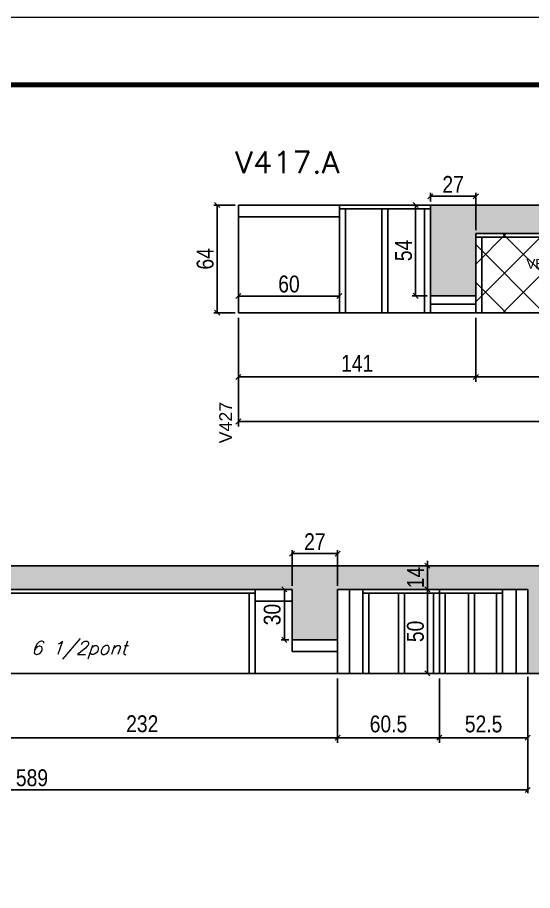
# Model space of a CAD drawing. Extents: x -3394 to 16474, y -5031 to 14397.
# Drawn here: x 6244 to 6550, y 10432 to 10951 of the extents above; entities that cross this region are included whole.
import ezdxf

# ---------------------------------------------------------------- set-up
doc = ezdxf.new("R2010")
doc.units = 0
doc.linetypes.add('DASHED', pattern=[0.75, 0.5, -0.25])
doc.layers.get('0').update_dxf_attribs({"linetype": 'CONTINUOUS'})
doc.layers.get('Defpoints').update_dxf_attribs({"linetype": 'CONTINUOUS'})
for name, color, linetype in [('COTA', 241, 'CONTINUOUS'), ('NOMENCLATURA', 7, 'CONTINUOUS'), ('Painéis', 200, 'CONTINUOUS'), ('SARR_2.2x7', 40, 'CONTINUOUS'), ('SARR_3.5x7', 81, 'CONTINUOUS'), ('SARR_EDITAR', 141, 'CONTINUOUS'), ('texto', 7, 'CONTINUOUS')]:
    doc.layers.add(name, color=color, linetype=linetype)
for name, color, linetype, lineweight in [('Folhas', 255, 'CONTINUOUS', 9), ('Hachura', 251, 'CONTINUOUS', 9), ('SARRAFO DE PRESSAO', 251, 'DASHED', 9), ('Texto Seção', 7, 'CONTINUOUS', 15)]:
    doc.layers.add(name, color=color, linetype=linetype, lineweight=lineweight)
doc.styles.add('ARIAL', font='arial.ttf')
doc.styles.add('COTA TECNICA', font='techl___.ttf', dxfattribs={"height": 10})
doc.styles.add('REGUA-120', font='ROMANS.shx', dxfattribs={"height": 15})
doc.styles.add('ROMANS', font='romans.shx')
doc.dimstyles.new('PAINEL', dxfattribs={"dimtxt": 10, "dimasz": 3, "dimexe": 3, "dimexo": 3, "dimgap": 3, "dimtad": 1, "dimdec": 1, "dimzin": 12, "dimdsep": 46, "dimtxsty": 'COTA TECNICA', "dimblk1": 'OBLIQUE', "dimblk2": 'OBLIQUE', "dimsah": 1, "dimcen": 0.9, "dimclrd": 4, "dimclre": 4, "dimclrt": 240, "dimadec": 1, "dimazin": 3, "dimtfac": 1, "dimtdec": 1, "dimtmove": 0, "dimatfit": 3, "dimfxl": 1, "dimtolj": 1, "dimtzin": 12, "dimarcsym": 0})

# ---------------------------------------------------------------- blocks, each defined once
blk = doc.blocks.new('9999999999')
at = {"layer": 'Folhas'}
blk.add_lwpolyline([(98138.98, 34190.21), (99623.98, 34190.21), (99623.98, 35240.21), (98138.98, 35240.21)], close=True, dxfattribs=at)
at = {"layer": 'Folhas', "color": 30, "const_width": 3}
blk.add_lwpolyline([(98213.98, 34230.21), (99583.98, 34230.21), (99583.98, 35200.21), (98213.98, 35200.21)], close=True, dxfattribs=at)
blk = doc.blocks.new('_Oblique')
at = {"color": 0, "linetype": 'ByBlock', "lineweight": -2}
blk.add_line((-0.5, -0.5), (0.5, 0.5), dxfattribs=at)
blk = doc.blocks.new('*D464')
at = {"layer": 'COTA', "color": 4, "linetype": 'ByBlock', "lineweight": -2, "transparency": 16777216}
for p, q in [((6375.16, 10772.32), (6375.16, 10734.13)), ((6516.16, 10772.32), (6516.16, 10734.13)), ((6375.16, 10737.13), (6516.16, 10737.13))]:
    blk.add_line(p, q, dxfattribs=at)
at = {"layer": 'Defpoints', "color": 0, "linetype": 'ByBlock', "transparency": 16777216}
for p in [(6375.16, 10775.32), (6516.16, 10775.32), (6516.16, 10737.13)]:
    blk.add_point(p, dxfattribs=at)
at = {"layer": 'COTA', "color": 4, "linetype": 'ByBlock', "lineweight": -2, "transparency": 16777216, "xscale": 3, "yscale": 3, "zscale": 3, "rotation": 180}
blk.add_blockref('_Oblique', (6375.16, 10737.13), dxfattribs=at)
at = {"layer": 'COTA', "color": 4, "linetype": 'ByBlock', "lineweight": -2, "transparency": 16777216, "xscale": 3, "yscale": 3, "zscale": 3}
blk.add_blockref('_Oblique', (6516.16, 10737.13), dxfattribs=at)
at = {"layer": 'COTA', "color": 240, "linetype": 'ByBlock', "transparency": 16777216, "insert": (6445.66, 10745.21), "char_height": 10, "attachment_point": 5, "style": 'COTA TECNICA'}
blk.add_mtext('\\A1;141', dxfattribs=at)
blk = doc.blocks.new('*D465')
at = {"layer": 'COTA', "color": 4, "linetype": 'Continuous', "lineweight": -2, "transparency": 16777216}
for p, q in [((6375.16, 10830.32), (6375.16, 10783.2)), ((6435.16, 10830.32), (6435.16, 10783.2)), ((6435.16, 10785.2), (6375.16, 10785.2))]:
    blk.add_line(p, q, dxfattribs=at)
at = {"layer": 'Defpoints', "color": 0, "linetype": 'Continuous', "transparency": 16777216}
for p in [(6375.16, 10832.32), (6435.16, 10832.32), (6375.16, 10785.2)]:
    blk.add_point(p, dxfattribs=at)
at = {"layer": 'COTA', "color": 4, "linetype": 'Continuous', "lineweight": -2, "transparency": 16777216, "xscale": 3, "yscale": 3, "zscale": 3, "rotation": 180}
blk.add_blockref('_Oblique', (6375.16, 10785.2), dxfattribs=at)
at = {"layer": 'COTA', "color": 4, "linetype": 'Continuous', "lineweight": -2, "transparency": 16777216, "xscale": 3, "yscale": 3, "zscale": 3}
blk.add_blockref('_Oblique', (6435.16, 10785.2), dxfattribs=at)
at = {"layer": 'COTA', "color": 240, "linetype": 'Continuous', "transparency": 16777216, "insert": (6405.16, 10792.3), "char_height": 10, "attachment_point": 5, "style": 'COTA TECNICA'}
blk.add_mtext('\\A1;60', dxfattribs=at)
blk = doc.blocks.new('*D466')
at = {"layer": 'COTA', "color": 4, "linetype": 'Continuous', "lineweight": -2, "transparency": 16777216}
for p, q in [((6373.16, 10839.32), (6360.53, 10839.32)), ((6362.53, 10775.32), (6362.53, 10839.32)), ((6373.16, 10775.32), (6360.53, 10775.32))]:
    blk.add_line(p, q, dxfattribs=at)
at = {"layer": 'Defpoints', "color": 0, "linetype": 'Continuous', "transparency": 16777216}
for p in [(6362.53, 10839.32), (6375.16, 10839.32), (6375.16, 10775.32)]:
    blk.add_point(p, dxfattribs=at)
at = {"layer": 'COTA', "color": 4, "linetype": 'Continuous', "lineweight": -2, "transparency": 16777216, "xscale": 3, "yscale": 3, "zscale": 3}
for p, rotation in [((6362.53, 10839.32), 90), ((6362.53, 10775.32), 270)]:
    blk.add_blockref('_Oblique', p, dxfattribs=dict(at, rotation=rotation))
at = {"layer": 'COTA', "color": 240, "linetype": 'Continuous', "transparency": 16777216, "insert": (6355.43, 10807.32), "char_height": 10, "attachment_point": 5, "rotation": 90, "style": 'COTA TECNICA'}
blk.add_mtext('\\A1;64', dxfattribs=at)
blk = doc.blocks.new('*D467')
at = {"layer": 'COTA', "color": 4, "linetype": 'ByBlock', "lineweight": -2, "transparency": 16777216}
for p, q in [((6516.16, 10772.32), (6516.16, 10734.13)), ((6759.16, 10772.32), (6759.16, 10734.13)), ((6516.16, 10737.13), (6759.16, 10737.13))]:
    blk.add_line(p, q, dxfattribs=at)
at = {"layer": 'Defpoints', "color": 0, "linetype": 'ByBlock', "transparency": 16777216}
for p in [(6516.16, 10775.32), (6759.16, 10775.32), (6759.16, 10737.13)]:
    blk.add_point(p, dxfattribs=at)
at = {"layer": 'COTA', "color": 4, "linetype": 'ByBlock', "lineweight": -2, "transparency": 16777216, "xscale": 3, "yscale": 3, "zscale": 3, "rotation": 180}
blk.add_blockref('_Oblique', (6516.16, 10737.13), dxfattribs=at)
at = {"layer": 'COTA', "color": 4, "linetype": 'ByBlock', "lineweight": -2, "transparency": 16777216, "xscale": 3, "yscale": 3, "zscale": 3}
blk.add_blockref('_Oblique', (6759.16, 10737.13), dxfattribs=at)
at = {"layer": 'COTA', "color": 240, "linetype": 'ByBlock', "transparency": 16777216, "insert": (6637.66, 10745.35), "char_height": 10, "attachment_point": 5, "style": 'COTA TECNICA'}
blk.add_mtext('\\A1;243', dxfattribs=at)
blk = doc.blocks.new('*D468')
at = {"layer": 'COTA', "color": 4, "linetype": 'ByBlock', "lineweight": -2, "transparency": 16777216}
for p, q in [((6375.16, 10772.32), (6375.16, 10707.63)), ((7013.16, 10772.32), (7013.16, 10707.63)), ((6375.16, 10710.63), (7013.16, 10710.63))]:
    blk.add_line(p, q, dxfattribs=at)
at = {"layer": 'Defpoints', "color": 0, "linetype": 'ByBlock', "transparency": 16777216}
for p in [(6375.16, 10775.32), (7013.16, 10775.32), (7013.16, 10710.63)]:
    blk.add_point(p, dxfattribs=at)
at = {"layer": 'COTA', "color": 4, "linetype": 'ByBlock', "lineweight": -2, "transparency": 16777216, "xscale": 3, "yscale": 3, "zscale": 3, "rotation": 180}
blk.add_blockref('_Oblique', (6375.16, 10710.63), dxfattribs=at)
at = {"layer": 'COTA', "color": 4, "linetype": 'ByBlock', "lineweight": -2, "transparency": 16777216, "xscale": 3, "yscale": 3, "zscale": 3}
blk.add_blockref('_Oblique', (7013.16, 10710.63), dxfattribs=at)
at = {"layer": 'COTA', "color": 240, "linetype": 'ByBlock', "transparency": 16777216, "insert": (6694.16, 10718.87), "char_height": 10, "attachment_point": 5, "style": 'COTA TECNICA'}
blk.add_mtext('\\A1;638', dxfattribs=at)
blk = doc.blocks.new('*D472')
at = {"layer": 'COTA', "color": 4, "linetype": 'ByBlock', "lineweight": -2, "transparency": 16777216}
for p, q in [((6202.02, 10557.83), (6202.02, 10519.64)), ((6434.02, 10557.83), (6434.02, 10519.64)), ((6202.02, 10522.64), (6434.02, 10522.64))]:
    blk.add_line(p, q, dxfattribs=at)
at = {"layer": 'Defpoints', "color": 0, "linetype": 'ByBlock', "transparency": 16777216}
for p in [(6202.02, 10560.83), (6434.02, 10560.83), (6434.02, 10522.64)]:
    blk.add_point(p, dxfattribs=at)
at = {"layer": 'COTA', "color": 4, "linetype": 'ByBlock', "lineweight": -2, "transparency": 16777216, "xscale": 3, "yscale": 3, "zscale": 3, "rotation": 180}
blk.add_blockref('_Oblique', (6202.02, 10522.64), dxfattribs=at)
at = {"layer": 'COTA', "color": 4, "linetype": 'ByBlock', "lineweight": -2, "transparency": 16777216, "xscale": 3, "yscale": 3, "zscale": 3}
blk.add_blockref('_Oblique', (6434.02, 10522.64), dxfattribs=at)
at = {"layer": 'COTA', "color": 240, "linetype": 'ByBlock', "transparency": 16777216, "insert": (6318.02, 10530.86), "char_height": 10, "attachment_point": 5, "style": 'COTA TECNICA'}
blk.add_mtext('\\A1;232', dxfattribs=at)
blk = doc.blocks.new('*D473')
at = {"layer": 'COTA', "color": 4, "linetype": 'Continuous', "lineweight": -2, "transparency": 16777216}
for p, q in [((5958.02, 10558.83), (5958.02, 10489.62)), ((6547.02, 10558.83), (6547.02, 10489.62)), ((5958.02, 10491.62), (6547.02, 10491.62))]:
    blk.add_line(p, q, dxfattribs=at)
at = {"layer": 'Defpoints', "color": 0, "linetype": 'Continuous', "transparency": 16777216}
for p in [(5958.02, 10560.83), (6547.02, 10560.83), (6547.02, 10491.62)]:
    blk.add_point(p, dxfattribs=at)
at = {"layer": 'COTA', "color": 4, "linetype": 'Continuous', "lineweight": -2, "transparency": 16777216, "xscale": 3, "yscale": 3, "zscale": 3, "rotation": 180}
blk.add_blockref('_Oblique', (5958.02, 10491.62), dxfattribs=at)
at = {"layer": 'COTA', "color": 4, "linetype": 'Continuous', "lineweight": -2, "transparency": 16777216, "xscale": 3, "yscale": 3, "zscale": 3}
blk.add_blockref('_Oblique', (6547.02, 10491.62), dxfattribs=at)
at = {"layer": 'COTA', "color": 240, "linetype": 'Continuous', "transparency": 16777216, "insert": (6252.52, 10498.76), "char_height": 10, "attachment_point": 5, "style": 'COTA TECNICA'}
blk.add_mtext('\\A1;589', dxfattribs=at)
blk = doc.blocks.new('*D476')
at = {"layer": 'COTA', "color": 4, "linetype": 'ByBlock', "lineweight": -2, "transparency": 16777216}
for p, q in [((6434.02, 10557.83), (6434.02, 10519.64)), ((6494.52, 10557.83), (6494.52, 10519.64)), ((6434.02, 10522.64), (6494.52, 10522.64))]:
    blk.add_line(p, q, dxfattribs=at)
at = {"layer": 'Defpoints', "color": 0, "linetype": 'ByBlock', "transparency": 16777216}
for p in [(6434.02, 10560.83), (6494.52, 10560.83), (6494.52, 10522.64)]:
    blk.add_point(p, dxfattribs=at)
at = {"layer": 'COTA', "color": 4, "linetype": 'ByBlock', "lineweight": -2, "transparency": 16777216, "xscale": 3, "yscale": 3, "zscale": 3, "rotation": 180}
blk.add_blockref('_Oblique', (6434.02, 10522.64), dxfattribs=at)
at = {"layer": 'COTA', "color": 4, "linetype": 'ByBlock', "lineweight": -2, "transparency": 16777216, "xscale": 3, "yscale": 3, "zscale": 3}
blk.add_blockref('_Oblique', (6494.52, 10522.64), dxfattribs=at)
at = {"layer": 'COTA', "color": 240, "linetype": 'ByBlock', "transparency": 16777216, "insert": (6464.27, 10530.75), "char_height": 10, "attachment_point": 5, "style": 'COTA TECNICA'}
blk.add_mtext('\\A1;60.5', dxfattribs=at)
blk = doc.blocks.new('*D477')
at = {"layer": 'COTA', "color": 4, "linetype": 'ByBlock', "lineweight": -2, "transparency": 16777216}
for p, q in [((6494.52, 10557.83), (6494.52, 10519.64)), ((6547.02, 10557.83), (6547.02, 10519.64)), ((6494.52, 10522.64), (6547.02, 10522.64))]:
    blk.add_line(p, q, dxfattribs=at)
at = {"layer": 'Defpoints', "color": 0, "linetype": 'ByBlock', "transparency": 16777216}
for p in [(6494.52, 10560.83), (6547.02, 10560.83), (6547.02, 10522.64)]:
    blk.add_point(p, dxfattribs=at)
at = {"layer": 'COTA', "color": 4, "linetype": 'ByBlock', "lineweight": -2, "transparency": 16777216, "xscale": 3, "yscale": 3, "zscale": 3, "rotation": 180}
blk.add_blockref('_Oblique', (6494.52, 10522.64), dxfattribs=at)
at = {"layer": 'COTA', "color": 4, "linetype": 'ByBlock', "lineweight": -2, "transparency": 16777216, "xscale": 3, "yscale": 3, "zscale": 3}
blk.add_blockref('_Oblique', (6547.02, 10522.64), dxfattribs=at)
at = {"layer": 'COTA', "color": 240, "linetype": 'ByBlock', "transparency": 16777216, "insert": (6520.77, 10530.75), "char_height": 10, "attachment_point": 5, "style": 'COTA TECNICA'}
blk.add_mtext('\\A1;52.5', dxfattribs=at)
blk = doc.blocks.new('*D490')
at = {"layer": 'COTA', "color": 4, "linetype": 'Continuous', "lineweight": -2, "transparency": 16777216}
for p, q in [((6405.02, 10610.83), (6400.46, 10610.83)), ((6402.46, 10580.83), (6402.46, 10610.83)), ((6405.02, 10580.83), (6400.46, 10580.83))]:
    blk.add_line(p, q, dxfattribs=at)
at = {"layer": 'Defpoints', "color": 0, "linetype": 'Continuous', "transparency": 16777216}
for p in [(6402.46, 10610.83), (6407.02, 10610.83), (6407.02, 10580.83)]:
    blk.add_point(p, dxfattribs=at)
at = {"layer": 'COTA', "color": 4, "linetype": 'Continuous', "lineweight": -2, "transparency": 16777216, "xscale": 3, "yscale": 3, "zscale": 3}
for p, rotation in [((6402.46, 10610.83), 90), ((6402.46, 10580.83), 270)]:
    blk.add_blockref('_Oblique', p, dxfattribs=dict(at, rotation=rotation))
at = {"layer": 'COTA', "color": 240, "linetype": 'Continuous', "transparency": 16777216, "insert": (6395.24, 10595.83), "char_height": 10, "attachment_point": 5, "rotation": 90, "style": 'COTA TECNICA'}
blk.add_mtext('\\A1;30', dxfattribs=at)
blk = doc.blocks.new('*D491')
at = {"layer": 'COTA', "color": 4, "linetype": 'Continuous', "lineweight": -2, "transparency": 16777216}
for p, q in [((6407.02, 10612.83), (6407.02, 10634.09)), ((6434.02, 10632.09), (6407.02, 10632.09)), ((6434.02, 10612.83), (6434.02, 10634.09))]:
    blk.add_line(p, q, dxfattribs=at)
at = {"layer": 'Defpoints', "color": 0, "linetype": 'Continuous', "transparency": 16777216}
for p in [(6407.02, 10632.09), (6407.02, 10610.83), (6434.02, 10610.83)]:
    blk.add_point(p, dxfattribs=at)
at = {"layer": 'COTA', "color": 4, "linetype": 'Continuous', "lineweight": -2, "transparency": 16777216, "xscale": 3, "yscale": 3, "zscale": 3, "rotation": 180}
blk.add_blockref('_Oblique', (6407.02, 10632.09), dxfattribs=at)
at = {"layer": 'COTA', "color": 4, "linetype": 'Continuous', "lineweight": -2, "transparency": 16777216, "xscale": 3, "yscale": 3, "zscale": 3}
blk.add_blockref('_Oblique', (6434.02, 10632.09), dxfattribs=at)
at = {"layer": 'COTA', "color": 240, "linetype": 'Continuous', "transparency": 16777216, "insert": (6420.52, 10639.16), "char_height": 10, "attachment_point": 5, "style": 'COTA TECNICA'}
blk.add_mtext('\\A1;27', dxfattribs=at)
blk = doc.blocks.new('*D498')
at = {"layer": 'COTA', "color": 4, "linetype": 'Continuous', "lineweight": -2, "transparency": 16777216}
for p, q in [((6487.16, 10839.32), (6478.37, 10839.32)), ((6480.37, 10839.32), (6480.37, 10785.32)), ((6487.16, 10785.32), (6478.37, 10785.32))]:
    blk.add_line(p, q, dxfattribs=at)
at = {"layer": 'Defpoints', "color": 0, "linetype": 'Continuous', "transparency": 16777216}
for p in [(6489.16, 10839.32), (6480.37, 10785.32), (6489.16, 10785.32)]:
    blk.add_point(p, dxfattribs=at)
at = {"layer": 'COTA', "color": 4, "linetype": 'Continuous', "lineweight": -2, "transparency": 16777216, "xscale": 3, "yscale": 3, "zscale": 3}
for p, rotation in [((6480.37, 10839.32), 90), ((6480.37, 10785.32), 270)]:
    blk.add_blockref('_Oblique', p, dxfattribs=dict(at, rotation=rotation))
at = {"layer": 'COTA', "color": 240, "linetype": 'Continuous', "transparency": 16777216, "insert": (6473.26, 10812.32), "char_height": 10, "attachment_point": 5, "rotation": 90, "style": 'COTA TECNICA'}
blk.add_mtext('\\A1;54', dxfattribs=at)
blk = doc.blocks.new('*D499')
at = {"layer": 'COTA', "color": 4, "linetype": 'Continuous', "lineweight": -2, "transparency": 16777216}
for p, q in [((6489.16, 10841.32), (6489.16, 10846.51)), ((6516.16, 10844.51), (6489.16, 10844.51)), ((6516.16, 10824.32), (6516.16, 10846.51))]:
    blk.add_line(p, q, dxfattribs=at)
at = {"layer": 'Defpoints', "color": 0, "linetype": 'Continuous', "transparency": 16777216}
for p in [(6489.16, 10844.51), (6489.16, 10839.32), (6516.16, 10822.32)]:
    blk.add_point(p, dxfattribs=at)
at = {"layer": 'COTA', "color": 4, "linetype": 'Continuous', "lineweight": -2, "transparency": 16777216, "xscale": 3, "yscale": 3, "zscale": 3, "rotation": 180}
blk.add_blockref('_Oblique', (6489.16, 10844.51), dxfattribs=at)
at = {"layer": 'COTA', "color": 4, "linetype": 'Continuous', "lineweight": -2, "transparency": 16777216, "xscale": 3, "yscale": 3, "zscale": 3}
blk.add_blockref('_Oblique', (6516.16, 10844.51), dxfattribs=at)
at = {"layer": 'COTA', "color": 240, "linetype": 'Continuous', "transparency": 16777216, "insert": (6502.66, 10851.58), "char_height": 10, "attachment_point": 5, "style": 'COTA TECNICA'}
blk.add_mtext('\\A1;27', dxfattribs=at)
blk = doc.blocks.new('*D512')
at = {"layer": 'COTA', "color": 4, "linetype": 'Continuous', "lineweight": -2, "transparency": 16777216}
for p, q in [((6492.52, 10610.83), (6485.41, 10610.83)), ((6487.41, 10610.83), (6487.41, 10560.83)), ((6492.52, 10560.83), (6485.41, 10560.83))]:
    blk.add_line(p, q, dxfattribs=at)
at = {"layer": 'Defpoints', "color": 0, "linetype": 'Continuous', "transparency": 16777216}
for p in [(6494.52, 10610.83), (6487.41, 10560.83), (6494.52, 10560.83)]:
    blk.add_point(p, dxfattribs=at)
at = {"layer": 'COTA', "color": 4, "linetype": 'Continuous', "lineweight": -2, "transparency": 16777216, "xscale": 3, "yscale": 3, "zscale": 3}
for p, rotation in [((6487.41, 10610.83), 90), ((6487.41, 10560.83), 270)]:
    blk.add_blockref('_Oblique', p, dxfattribs=dict(at, rotation=rotation))
at = {"layer": 'COTA', "color": 240, "linetype": 'Continuous', "transparency": 16777216, "insert": (6480.3, 10585.83), "char_height": 10, "attachment_point": 5, "rotation": 90, "style": 'COTA TECNICA'}
blk.add_mtext('\\A1;50', dxfattribs=at)
blk = doc.blocks.new('*D513')
at = {"layer": 'COTA', "color": 4, "linetype": 'Continuous', "lineweight": -2, "transparency": 16777216}
for p, q in [((6487.41, 10624.83), (6487.41, 10627.83)), ((6492.52, 10624.83), (6485.41, 10624.83)), ((6487.41, 10610.83), (6487.41, 10624.83)), ((6492.52, 10610.83), (6485.41, 10610.83)), ((6487.41, 10610.83), (6487.41, 10607.83))]:
    blk.add_line(p, q, dxfattribs=at)
at = {"layer": 'Defpoints', "color": 0, "linetype": 'Continuous', "transparency": 16777216}
for p in [(6487.41, 10624.83), (6494.52, 10624.83), (6494.52, 10610.83)]:
    blk.add_point(p, dxfattribs=at)
at = {"layer": 'COTA', "color": 4, "linetype": 'Continuous', "lineweight": -2, "transparency": 16777216, "xscale": 3, "yscale": 3, "zscale": 3}
for p, rotation in [((6487.41, 10624.83), 270), ((6487.41, 10610.83), 90)]:
    blk.add_blockref('_Oblique', p, dxfattribs=dict(at, rotation=rotation))
at = {"layer": 'COTA', "color": 240, "linetype": 'Continuous', "transparency": 16777216, "insert": (6480.34, 10617.83), "char_height": 10, "attachment_point": 5, "rotation": 90, "style": 'COTA TECNICA'}
blk.add_mtext('\\A1;14', dxfattribs=at)

msp = doc.modelspace()

# ---------------------------------------------------------------- hatches: boundary and pattern name
at = {"layer": 'COTA', "linetype": 'Continuous'}
h = msp.add_hatch(dxfattribs=at)
h.set_pattern_fill('AR-CONC', color=256, scale=0.05)
h.paths.add_polyline_path([(6759.16, 10825.32), (6986.16, 10825.32), (6986.16, 10795.32), (7013.16, 10795.32), (7013.16, 10839.32), (6759.16, 10839.32), (6516.16, 10839.32), (6489.16, 10839.32), (6489.16, 10785.32), (6516.16, 10785.32), (6516.16, 10822.32), (6732.16, 10822.32), (6732.16, 10785.32), (6759.16, 10785.32)])
h = msp.add_hatch(dxfattribs=at)
h.set_pattern_fill('AR-CONC', color=256, scale=0.05)
h.paths.add_polyline_path([(6407.02, 10580.83), (6434.02, 10580.83), (6434.02, 10610.83), (6547.02, 10610.83), (6547.02, 10560.83), (6567.24, 10560.83), (6567.24, 10607.83), (6834.24, 10607.83), (6834.24, 10570.83), (6861.24, 10570.83), (6861.24, 10592.83), (7250.24, 10592.83), (7250.24, 10609.83), (6861.24, 10609.83), (6861.24, 10612.83), (6861.24, 10624.83), (6434.02, 10624.83), (5958.02, 10624.83), (5958.02, 10610.83), (6407.02, 10610.83)])
at = {"layer": 'Hachura', "linetype": 'ByBlock'}
h = msp.add_hatch(dxfattribs=at)
h.set_pattern_fill('ANSI37', color=256, scale=5)
h.paths.add_polyline_path([(6516.16, 10822.32), (6516.16, 10775.32), (6759.16, 10775.32), (6759.16, 10785.32), (6732.16, 10785.32), (6732.16, 10822.32)])

# ---------------------------------------------------------------- linework, layer by layer
at = {"layer": 'COTA', "linetype": 'ByBlock'}
for p, q in [((6375.16, 10839.32), (6375.16, 10824.32)), ((6489.16, 10839.32), (6516.16, 10839.32)), ((6516.16, 10839.32), (6759.16, 10839.32)), ((5958.02, 10624.83), (6434.02, 10624.83)), ((6434.02, 10624.83), (6861.24, 10624.83))]:
    msp.add_line(p, q, dxfattribs=at)
at = {"layer": 'Painéis', "linetype": 'ByBlock'}
for p, q in [((6375.16, 10839.32), (6489.16, 10839.32)), ((6375.16, 10775.32), (6375.16, 10839.32)), ((6489.16, 10785.32), (6489.16, 10839.32)), ((6516.16, 10822.32), (6732.16, 10822.32)), ((6516.16, 10775.32), (6516.16, 10822.32)), ((6489.16, 10785.32), (6516.16, 10785.32)), ((6516.16, 10775.32), (6516.16, 10785.32)), ((6375.16, 10775.32), (6516.16, 10775.32)), ((6516.16, 10775.32), (6759.16, 10775.32)), ((5958.02, 10610.83), (6407.02, 10610.83)), ((6407.02, 10580.83), (6407.02, 10610.83)), ((6434.02, 10610.83), (6547.02, 10610.83)), ((6434.02, 10560.83), (6434.02, 10610.83)), ((6494.52, 10560.83), (6494.52, 10610.83)), ((6547.02, 10560.83), (6547.02, 10610.83)), ((6407.02, 10580.83), (6434.02, 10580.83)), ((6434.02, 10560.83), (6434.02, 10580.83)), ((5958.02, 10560.83), (6434.02, 10560.83)), ((6434.02, 10560.83), (6547.02, 10560.83))]:
    msp.add_line(p, q, dxfattribs=at)
at = {"layer": 'Painéis', "linetype": 'Continuous'}
msp.add_line((6547.02, 10560.83), (6567.24, 10560.83), dxfattribs=at)
at = {"layer": 'SARR_2.2x7', "linetype": 'Continuous'}
for p, q in [((6435.16, 10837.12), (6489.16, 10837.12)), ((6375.16, 10832.32), (6435.16, 10832.32)), ((6516.16, 10820.12), (6710.16, 10820.12)), ((6441.02, 10560.83), (6441.02, 10610.83)), ((6540.02, 10560.83), (6540.02, 10610.83)), ((6202.02, 10608.63), (6385.02, 10608.63)), ((6449.02, 10608.63), (6494.52, 10608.63)), ((6494.52, 10608.63), (6532.02, 10608.63)), ((6385.02, 10603.83), (6407.02, 10603.83)), ((6407.02, 10580.83), (6407.02, 10573.83)), ((6407.02, 10573.83), (6434.02, 10573.83))]:
    msp.add_line(p, q, dxfattribs=at)
at = {"layer": 'SARR_3.5x7'}
for p, q in [((6435.16, 10839.32), (6435.16, 10775.32)), ((6489.16, 10839.32), (6489.16, 10775.32)), ((6438.66, 10837.12), (6438.66, 10775.32)), ((6460.42, 10837.12), (6460.42, 10775.32)), ((6463.92, 10837.12), (6463.92, 10775.32)), ((6485.66, 10837.12), (6485.66, 10775.32)), ((6516.16, 10822.32), (6516.16, 10775.32)), ((6519.66, 10820.12), (6519.66, 10775.32)), ((6435.16, 10775.32), (6438.66, 10775.32)), ((6485.66, 10775.32), (6489.16, 10775.32)), ((6516.16, 10775.32), (6519.66, 10775.32)), ((6385.02, 10610.83), (6385.02, 10560.83)), ((6449.02, 10610.83), (6449.02, 10560.83)), ((6532.02, 10610.83), (6532.02, 10560.83)), ((6381.52, 10608.63), (6381.52, 10560.83)), ((6452.52, 10608.63), (6452.52, 10560.83)), ((6470.31, 10608.63), (6470.31, 10560.83)), ((6473.81, 10608.63), (6473.81, 10560.83)), ((6491.02, 10608.63), (6491.02, 10560.83)), ((6494.52, 10608.63), (6494.52, 10560.83)), ((6498.02, 10608.63), (6498.02, 10560.83)), ((6511.84, 10608.63), (6511.84, 10560.83)), ((6515.34, 10608.63), (6515.34, 10560.83)), ((6528.52, 10608.63), (6528.52, 10560.83)), ((6381.52, 10560.83), (6385.02, 10560.83)), ((6449.02, 10560.83), (6452.52, 10560.83)), ((6491.02, 10560.83), (6494.52, 10560.83)), ((6494.52, 10560.83), (6498.02, 10560.83)), ((6528.52, 10560.83), (6532.02, 10560.83))]:
    msp.add_line(p, q, dxfattribs=at)
at = {"layer": 'SARR_EDITAR', "linetype": 'ByBlock'}
msp.add_line((6489.16, 10780.32), (6516.16, 10780.32), dxfattribs=at)

# ---------------------------------------------------------------- block references
at = {"layer": 'SARRAFO DE PRESSAO', "color": 6, "linetype": 'ByBlock'}
msp.add_blockref('9999999999', (-92281.77, -24289.38), dxfattribs=at)

# ---------------------------------------------------------------- texts
at = {"layer": 'NOMENCLATURA', "linetype": 'Continuous', "style": 'ARIAL'}
msp.add_text('VEM DA V314.A', height=5.6753, dxfattribs=at).set_placement((6546.21, 10801.56))
msp.add_text('V427', height=7.567, rotation=90, dxfattribs=at).set_placement((6371.33, 10697.62))
at = {"layer": 'texto', "color": 2, "insert": (6280.36, 10574.7), "char_height": 8, "attachment_point": 5, "style": 'ROMANS'}
msp.add_mtext('{\\Q19;\\C256;6 1/2pont}', dxfattribs=at)
at = {"layer": 'Texto Seção', "style": 'REGUA-120', "width": 1.05}
msp.add_text('V417.A', height=13, dxfattribs=at).set_placement((6373.16, 10858.21))

# ---------------------------------------------------------------- dimensions: what is measured, and where the dimension line sits
at = {"layer": 'COTA', "linetype": 'Continuous'}
for base, p1, p2, picture, middle in [((6489.16, 10844.51), (6516.16, 10822.32), (6489.16, 10839.32), '*D499', (6502.66, 10851.58)), ((6375.16, 10785.2), (6435.16, 10832.32), (6375.16, 10832.32), '*D465', (6405.16, 10792.3)), ((6407.02, 10632.09), (6434.02, 10610.83), (6407.02, 10610.83), '*D491', (6420.52, 10639.16)), ((6547.02, 10491.62), (5958.02, 10560.83), (6547.02, 10560.83), '*D473', (6252.52, 10498.76))]:
    dim = msp.add_linear_dim(base=base, p1=p1, p2=p2, dimstyle='PAINEL', override={"dimexe": 2, "dimexo": 2, "dimgap": 2, "dimadec": 8, "dimtix": 1, "dimatfit": 2, "dimldrblk": 'Oblique'}, dxfattribs=at)
    dim.commit()
    dim.dimension.update_dxf_attribs({"geometry": picture, "text_midpoint": middle})
for base, p1, p2, picture, middle in [((6362.53, 10839.32), (6375.16, 10775.32), (6375.16, 10839.32), '*D466', (6355.43, 10807.32)), ((6480.37, 10785.32), (6489.16, 10839.32), (6489.16, 10785.32), '*D498', (6473.26, 10812.32)), ((6487.41, 10624.83), (6494.52, 10610.83), (6494.52, 10624.83), '*D513', (6480.34, 10617.83)), ((6402.46, 10610.83), (6407.02, 10580.83), (6407.02, 10610.83), '*D490', (6395.24, 10595.83)), ((6487.41, 10560.83), (6494.52, 10610.83), (6494.52, 10560.83), '*D512', (6480.3, 10585.83))]:
    dim = msp.add_linear_dim(base=base, p1=p1, p2=p2, angle=90, dimstyle='PAINEL', override={"dimexe": 2, "dimexo": 2, "dimgap": 2, "dimadec": 8, "dimtix": 1, "dimatfit": 2, "dimldrblk": 'Oblique'}, dxfattribs=at)
    dim.commit()
    dim.dimension.update_dxf_attribs({"geometry": picture, "text_midpoint": middle})
at = {"layer": 'COTA', "linetype": 'ByBlock'}
for base, p1, p2, picture, middle in [((6516.16, 10737.13), (6375.16, 10775.32), (6516.16, 10775.32), '*D464', (6445.66, 10745.21)), ((7013.16, 10710.63), (6375.16, 10775.32), (7013.16, 10775.32), '*D468', (6694.16, 10718.87)), ((6759.16, 10737.13), (6516.16, 10775.32), (6759.16, 10775.32), '*D467', (6637.66, 10745.35)), ((6494.52, 10522.64), (6434.02, 10560.83), (6494.52, 10560.83), '*D476', (6464.27, 10530.75))]:
    dim = msp.add_linear_dim(base=base, p1=p1, p2=p2, dimstyle='PAINEL', dxfattribs=at)
    dim.commit()
    dim.dimension.update_dxf_attribs({"geometry": picture, "text_midpoint": middle})
for base, p1, p2, picture, middle in [((6434.02, 10522.64), (6202.02, 10560.83), (6434.02, 10560.83), '*D472', (6318.02, 10530.86)), ((6547.02, 10522.64), (6494.52, 10560.83), (6547.02, 10560.83), '*D477', (6520.77, 10530.75))]:
    dim = msp.add_linear_dim(base=base, p1=p1, p2=p2, dimstyle='PAINEL', override={"dimtmove": 1}, dxfattribs=at)
    dim.commit()
    dim.dimension.update_dxf_attribs({"geometry": picture, "text_midpoint": middle})

doc.saveas('drawing.dxf')
